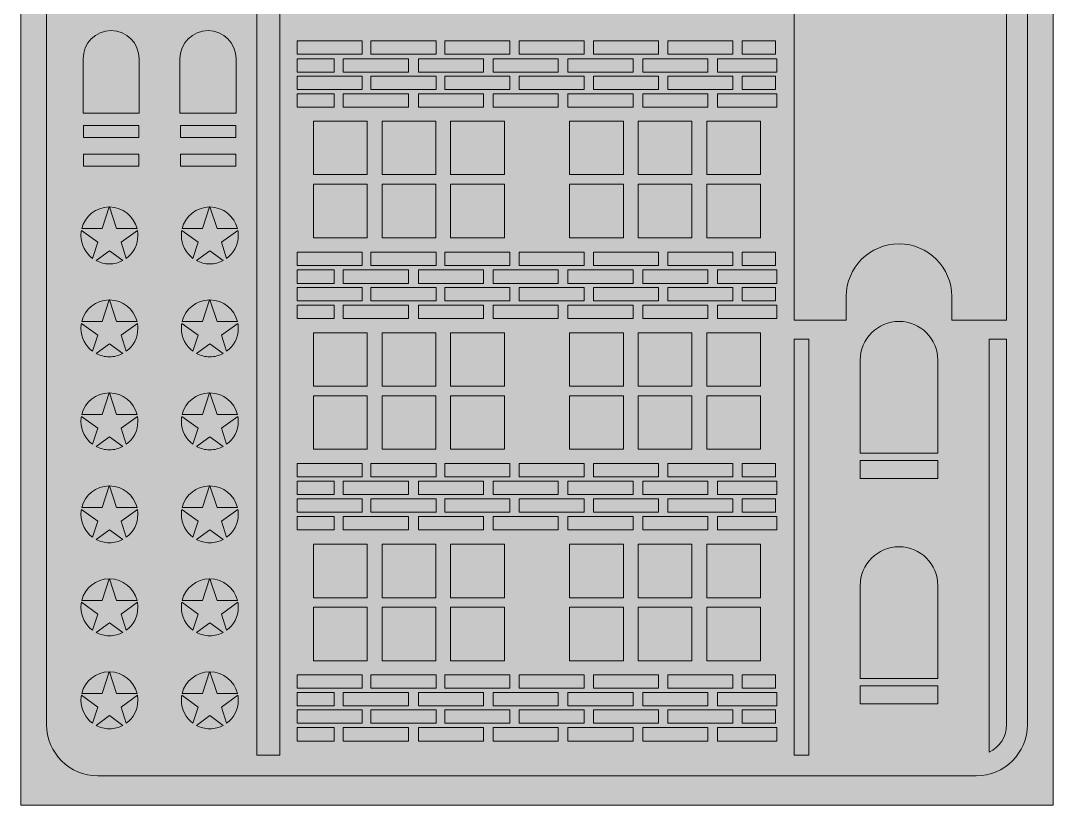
# Model space of a CAD drawing. Header units: centimetres. Extents: x 0.4 to 13.6, y -19.4 to -0.6.
# Drawn here: x 0.38 to 13.59, y -19.44 to -9.4 of the extents above; entities that cross this region are included whole.
import ezdxf

# ---------------------------------------------------------------- set-up
doc = ezdxf.new("R2010")
doc.units = ezdxf.units.CM
doc.header["$MEASUREMENT"] = 0
doc.layers.add('Layer 1', color=7, linetype='Continuous')

# ---------------------------------------------------------------- blocks, each defined once
blk = doc.blocks.new('block 3')
at = {"layer": 'Layer 1', "true_color": 0x2e3543}
h = blk.add_hatch(color=159, dxfattribs=at)
h.dxf.hatch_style = 2
h.paths.add_polyline_path([(13.585, -19.436), (0.385, -19.436), (0.385, -0.579), (13.585, -0.579)])
at = {"layer": 'Layer 1', "lineweight": 0}
blk.add_lwpolyline([(13.585, -19.436), (0.385, -19.436), (0.385, -0.579), (13.585, -0.579), (13.585, -19.436)], dxfattribs=at)
blk = doc.blocks.new('block 2')
at = {"layer": 'Layer 1'}
blk.add_blockref('block 3', (0, 0), dxfattribs=at)
blk = doc.blocks.new('block 4')
at = {"layer": 'Layer 1', "lineweight": 0}
for points in [[(4.75, -9.833), (3.918, -9.833), (3.918, -9.662), (4.75, -9.662), (4.75, -9.833)], [(5.695, -9.833), (4.863, -9.833), (4.863, -9.662), (5.695, -9.662), (5.695, -9.833)], [(6.639, -9.662), (6.639, -9.833), (5.808, -9.833), (5.808, -9.662), (6.639, -9.662)], [(7.59, -9.662), (7.59, -9.833), (6.758, -9.833), (6.758, -9.662), (7.59, -9.662)], [(8.54, -9.833), (7.708, -9.833), (7.708, -9.662), (8.54, -9.662), (8.54, -9.833)], [(9.49, -9.833), (8.659, -9.833), (8.659, -9.662), (9.49, -9.662), (9.49, -9.833)], [(9.609, -9.833), (9.609, -9.662), (10.035, -9.662), (10.035, -9.833), (9.609, -9.833)], [(4.394, -9.889), (4.394, -10.06), (3.918, -10.06), (3.918, -9.889), (4.394, -9.889)], [(5.341, -9.889), (5.341, -10.06), (4.509, -10.06), (4.509, -9.889), (5.341, -9.889)], [(6.301, -9.889), (6.301, -10.06), (5.47, -10.06), (5.47, -9.889), (6.301, -9.889)], [(7.257, -10.06), (6.426, -10.06), (6.426, -9.889), (7.257, -9.889), (7.257, -10.06)], [(8.213, -10.06), (7.381, -10.06), (7.381, -9.889), (8.213, -9.889), (8.213, -10.06)], [(9.168, -9.889), (9.168, -10.06), (8.337, -10.06), (8.337, -9.889), (9.168, -9.889)], [(10.052, -9.889), (10.052, -10.06), (9.292, -10.06), (9.292, -9.889), (10.052, -9.889)], [(4.75, -10.112), (4.75, -10.283), (3.918, -10.283), (3.918, -10.112), (4.75, -10.112)], [(5.695, -10.283), (4.863, -10.283), (4.863, -10.112), (5.695, -10.112), (5.695, -10.283)], [(6.639, -10.112), (6.639, -10.283), (5.808, -10.283), (5.808, -10.112), (6.639, -10.112)], [(7.59, -10.112), (7.59, -10.283), (6.758, -10.283), (6.758, -10.112), (7.59, -10.112)], [(8.54, -10.283), (7.708, -10.283), (7.708, -10.112), (8.54, -10.112), (8.54, -10.283)], [(8.659, -10.283), (8.659, -10.112), (9.49, -10.112), (9.49, -10.283), (8.659, -10.283)], [(9.609, -10.283), (9.609, -10.112), (10.035, -10.112), (10.035, -10.283), (9.609, -10.283)], [(4.394, -10.339), (4.394, -10.511), (3.918, -10.511), (3.918, -10.339), (4.394, -10.339)], [(5.341, -10.339), (5.341, -10.511), (4.509, -10.511), (4.509, -10.339), (5.341, -10.339)], [(6.301, -10.339), (6.301, -10.511), (5.47, -10.511), (5.47, -10.339), (6.301, -10.339)], [(7.257, -10.511), (6.426, -10.511), (6.426, -10.339), (7.257, -10.339), (7.257, -10.511)], [(8.213, -10.511), (7.381, -10.511), (7.381, -10.339), (8.213, -10.339), (8.213, -10.511)], [(9.168, -10.339), (9.168, -10.511), (8.337, -10.511), (8.337, -10.339), (9.168, -10.339)], [(9.292, -10.511), (9.292, -10.339), (10.052, -10.339), (10.052, -10.511), (9.292, -10.511)], [(4.815, -10.689), (4.815, -11.372), (4.126, -11.372), (4.126, -10.689), (4.815, -10.689)], [(5.004, -11.372), (5.004, -10.689), (5.692, -10.689), (5.692, -11.372), (5.004, -11.372)], [(6.57, -10.689), (6.57, -11.372), (5.881, -11.372), (5.881, -10.689), (6.57, -10.689)], [(7.4, -11.372), (7.4, -10.689), (8.089, -10.689), (8.089, -11.372), (7.4, -11.372)], [(8.278, -11.372), (8.278, -10.689), (8.966, -10.689), (8.966, -11.372), (8.278, -11.372)], [(9.844, -11.372), (9.155, -11.372), (9.155, -10.689), (9.844, -10.689), (9.844, -11.372)], [(1.188, -10.898), (1.188, -10.744), (1.895, -10.744), (1.895, -10.898), (1.188, -10.898)], [(2.426, -10.898), (2.426, -10.744), (3.134, -10.744), (3.134, -10.898), (2.426, -10.898)], [(1.188, -11.264), (1.188, -11.11), (1.895, -11.11), (1.895, -11.264), (1.188, -11.264)], [(3.134, -11.11), (3.134, -11.264), (2.426, -11.264), (2.426, -11.11), (3.134, -11.11)], [(4.815, -11.494), (4.815, -12.178), (4.126, -12.178), (4.126, -11.494), (4.815, -11.494)], [(5.692, -11.494), (5.692, -12.178), (5.004, -12.178), (5.004, -11.494), (5.692, -11.494)], [(6.57, -11.494), (6.57, -12.178), (5.881, -12.178), (5.881, -11.494), (6.57, -11.494)], [(8.089, -11.494), (8.089, -12.178), (7.4, -12.178), (7.4, -11.494), (8.089, -11.494)], [(8.966, -11.494), (8.966, -12.178), (8.278, -12.178), (8.278, -11.494), (8.966, -11.494)], [(9.155, -12.178), (9.155, -11.494), (9.844, -11.494), (9.844, -12.178), (9.155, -12.178)], [(4.75, -12.363), (4.75, -12.534), (3.918, -12.534), (3.918, -12.363), (4.75, -12.363)], [(5.695, -12.363), (5.695, -12.534), (4.863, -12.534), (4.863, -12.363), (5.695, -12.363)], [(6.639, -12.363), (6.639, -12.534), (5.808, -12.534), (5.808, -12.363), (6.639, -12.363)], [(7.59, -12.363), (7.59, -12.534), (6.758, -12.534), (6.758, -12.363), (7.59, -12.363)], [(8.54, -12.363), (8.54, -12.534), (7.708, -12.534), (7.708, -12.363), (8.54, -12.363)], [(8.659, -12.534), (8.659, -12.363), (9.49, -12.363), (9.49, -12.534), (8.659, -12.534)], [(9.609, -12.363), (10.035, -12.363), (10.035, -12.534), (9.609, -12.534), (9.609, -12.363)], [(4.394, -12.59), (4.394, -12.762), (3.918, -12.762), (3.918, -12.59), (4.394, -12.59)], [(5.341, -12.59), (5.341, -12.762), (4.509, -12.762), (4.509, -12.59), (5.341, -12.59)], [(5.47, -12.59), (6.301, -12.59), (6.301, -12.762), (5.47, -12.762), (5.47, -12.59)], [(6.426, -12.762), (6.426, -12.59), (7.257, -12.59), (7.257, -12.762), (6.426, -12.762)], [(8.213, -12.762), (7.381, -12.762), (7.381, -12.59), (8.213, -12.59), (8.213, -12.762)], [(9.168, -12.762), (8.337, -12.762), (8.337, -12.59), (9.168, -12.59), (9.168, -12.762)], [(9.292, -12.762), (9.292, -12.59), (10.052, -12.59), (10.052, -12.762), (9.292, -12.762)], [(4.75, -12.813), (4.75, -12.984), (3.918, -12.984), (3.918, -12.813), (4.75, -12.813)], [(4.863, -12.813), (5.695, -12.813), (5.695, -12.984), (4.863, -12.984), (4.863, -12.813)], [(5.808, -12.813), (6.639, -12.813), (6.639, -12.984), (5.808, -12.984), (5.808, -12.813)], [(6.758, -12.813), (7.59, -12.813), (7.59, -12.984), (6.758, -12.984), (6.758, -12.813)], [(7.708, -12.984), (7.708, -12.813), (8.54, -12.813), (8.54, -12.984), (7.708, -12.984)], [(8.659, -12.984), (8.659, -12.813), (9.49, -12.813), (9.49, -12.984), (8.659, -12.984)], [(9.609, -12.984), (9.609, -12.813), (10.035, -12.813), (10.035, -12.984), (9.609, -12.984)], [(4.394, -13.041), (4.394, -13.212), (3.918, -13.212), (3.918, -13.041), (4.394, -13.041)], [(5.341, -13.041), (5.341, -13.212), (4.509, -13.212), (4.509, -13.041), (5.341, -13.041)], [(6.301, -13.041), (6.301, -13.212), (5.47, -13.212), (5.47, -13.041), (6.301, -13.041)], [(7.257, -13.041), (7.257, -13.212), (6.426, -13.212), (6.426, -13.041), (7.257, -13.041)], [(7.381, -13.212), (7.381, -13.041), (8.213, -13.041), (8.213, -13.212), (7.381, -13.212)], [(9.168, -13.212), (8.337, -13.212), (8.337, -13.041), (9.168, -13.041), (9.168, -13.212)], [(9.292, -13.212), (9.292, -13.041), (10.052, -13.041), (10.052, -13.212), (9.292, -13.212)], [(4.815, -13.393), (4.815, -14.077), (4.126, -14.077), (4.126, -13.393), (4.815, -13.393)], [(5.692, -13.393), (5.692, -14.077), (5.004, -14.077), (5.004, -13.393), (5.692, -13.393)], [(6.57, -13.393), (6.57, -14.077), (5.881, -14.077), (5.881, -13.393), (6.57, -13.393)], [(7.4, -14.077), (7.4, -13.393), (8.089, -13.393), (8.089, -14.077), (7.4, -14.077)], [(8.278, -14.077), (8.278, -13.393), (8.966, -13.393), (8.966, -14.077), (8.278, -14.077)], [(9.844, -14.077), (9.155, -14.077), (9.155, -13.393), (9.844, -13.393), (9.844, -14.077)], [(10.271, -13.475), (10.46, -13.475), (10.46, -18.794), (10.271, -18.794), (10.271, -13.475)], [(4.815, -14.199), (4.815, -14.882), (4.126, -14.882), (4.126, -14.199), (4.815, -14.199)], [(5.692, -14.199), (5.692, -14.882), (5.004, -14.882), (5.004, -14.199), (5.692, -14.199)], [(6.57, -14.199), (6.57, -14.882), (5.881, -14.882), (5.881, -14.199), (6.57, -14.199)], [(7.4, -14.882), (7.4, -14.199), (8.089, -14.199), (8.089, -14.882), (7.4, -14.882)], [(8.278, -14.882), (8.278, -14.199), (8.966, -14.199), (8.966, -14.882), (8.278, -14.882)], [(9.155, -14.882), (9.155, -14.199), (9.844, -14.199), (9.844, -14.882), (9.155, -14.882)], [(12.109, -15.027), (12.109, -15.258), (11.116, -15.258), (11.116, -15.027), (12.109, -15.027)], [(4.75, -15.064), (4.75, -15.236), (3.918, -15.236), (3.918, -15.064), (4.75, -15.064)], [(5.695, -15.064), (5.695, -15.236), (4.863, -15.236), (4.863, -15.064), (5.695, -15.064)], [(6.639, -15.064), (6.639, -15.236), (5.808, -15.236), (5.808, -15.064), (6.639, -15.064)], [(7.59, -15.064), (7.59, -15.236), (6.758, -15.236), (6.758, -15.064), (7.59, -15.064)], [(7.708, -15.236), (7.708, -15.064), (8.54, -15.064), (8.54, -15.236), (7.708, -15.236)], [(8.659, -15.236), (8.659, -15.064), (9.49, -15.064), (9.49, -15.236), (8.659, -15.236)], [(9.609, -15.064), (10.035, -15.064), (10.035, -15.236), (9.609, -15.236), (9.609, -15.064)], [(4.394, -15.292), (4.394, -15.463), (3.918, -15.463), (3.918, -15.292), (4.394, -15.292)], [(5.341, -15.292), (5.341, -15.463), (4.509, -15.463), (4.509, -15.292), (5.341, -15.292)], [(5.47, -15.292), (6.301, -15.292), (6.301, -15.463), (5.47, -15.463), (5.47, -15.292)], [(6.426, -15.292), (7.257, -15.292), (7.257, -15.463), (6.426, -15.463), (6.426, -15.292)], [(8.213, -15.463), (7.381, -15.463), (7.381, -15.292), (8.213, -15.292), (8.213, -15.463)], [(9.168, -15.463), (8.337, -15.463), (8.337, -15.292), (9.168, -15.292), (9.168, -15.463)], [(9.292, -15.463), (9.292, -15.292), (10.052, -15.292), (10.052, -15.463), (9.292, -15.463)], [(4.75, -15.515), (4.75, -15.686), (3.918, -15.686), (3.918, -15.515), (4.75, -15.515)], [(4.863, -15.515), (5.695, -15.515), (5.695, -15.686), (4.863, -15.686), (4.863, -15.515)], [(5.808, -15.515), (6.639, -15.515), (6.639, -15.686), (5.808, -15.686), (5.808, -15.515)], [(6.758, -15.686), (6.758, -15.515), (7.59, -15.515), (7.59, -15.686), (6.758, -15.686)], [(7.708, -15.686), (7.708, -15.515), (8.54, -15.515), (8.54, -15.686), (7.708, -15.686)], [(8.659, -15.686), (8.659, -15.515), (9.49, -15.515), (9.49, -15.686), (8.659, -15.686)], [(9.609, -15.686), (9.609, -15.515), (10.035, -15.515), (10.035, -15.686), (9.609, -15.686)], [(4.394, -15.742), (4.394, -15.913), (3.918, -15.913), (3.918, -15.742), (4.394, -15.742)], [(5.341, -15.742), (5.341, -15.913), (4.509, -15.913), (4.509, -15.742), (5.341, -15.742)], [(6.301, -15.742), (6.301, -15.913), (5.47, -15.913), (5.47, -15.742), (6.301, -15.742)], [(6.426, -15.913), (6.426, -15.742), (7.257, -15.742), (7.257, -15.913), (6.426, -15.913)], [(7.381, -15.913), (7.381, -15.742), (8.213, -15.742), (8.213, -15.913), (7.381, -15.913)], [(9.168, -15.913), (8.337, -15.913), (8.337, -15.742), (9.168, -15.742), (9.168, -15.913)], [(9.292, -15.913), (9.292, -15.742), (10.052, -15.742), (10.052, -15.913), (9.292, -15.913)], [(4.815, -16.098), (4.815, -16.782), (4.126, -16.782), (4.126, -16.098), (4.815, -16.098)], [(5.692, -16.098), (5.692, -16.782), (5.004, -16.782), (5.004, -16.098), (5.692, -16.098)], [(5.881, -16.782), (5.881, -16.098), (6.57, -16.098), (6.57, -16.782), (5.881, -16.782)], [(7.4, -16.782), (7.4, -16.098), (8.089, -16.098), (8.089, -16.782), (7.4, -16.782)], [(8.278, -16.782), (8.278, -16.098), (8.966, -16.098), (8.966, -16.782), (8.278, -16.782)], [(9.844, -16.782), (9.155, -16.782), (9.155, -16.098), (9.844, -16.098), (9.844, -16.782)], [(4.815, -16.903), (4.815, -17.587), (4.126, -17.587), (4.126, -16.903), (4.815, -16.903)], [(5.692, -16.903), (5.692, -17.587), (5.004, -17.587), (5.004, -16.903), (5.692, -16.903)], [(6.57, -16.903), (6.57, -17.587), (5.881, -17.587), (5.881, -16.903), (6.57, -16.903)], [(8.089, -16.903), (8.089, -17.587), (7.4, -17.587), (7.4, -16.903), (8.089, -16.903)], [(8.966, -16.903), (8.966, -17.587), (8.278, -17.587), (8.278, -16.903), (8.966, -16.903)], [(9.155, -17.587), (9.155, -16.903), (9.844, -16.903), (9.844, -17.587), (9.155, -17.587)], [(4.75, -17.766), (4.75, -17.937), (3.918, -17.937), (3.918, -17.766), (4.75, -17.766)], [(5.695, -17.766), (5.695, -17.937), (4.863, -17.937), (4.863, -17.766), (5.695, -17.766)], [(5.808, -17.937), (5.808, -17.766), (6.639, -17.766), (6.639, -17.937), (5.808, -17.937)], [(6.758, -17.937), (6.758, -17.766), (7.59, -17.766), (7.59, -17.937), (6.758, -17.937)], [(7.708, -17.937), (7.708, -17.766), (8.54, -17.766), (8.54, -17.937), (7.708, -17.937)], [(8.659, -17.937), (8.659, -17.766), (9.49, -17.766), (9.49, -17.937), (8.659, -17.937)], [(9.609, -17.766), (10.035, -17.766), (10.035, -17.937), (9.609, -17.937), (9.609, -17.766)], [(12.109, -17.909), (12.109, -18.14), (11.116, -18.14), (11.116, -17.909), (12.109, -17.909)], [(4.394, -17.993), (4.394, -18.164), (3.918, -18.164), (3.918, -17.993), (4.394, -17.993)], [(5.341, -17.993), (5.341, -18.164), (4.509, -18.164), (4.509, -17.993), (5.341, -17.993)], [(5.47, -17.993), (6.301, -17.993), (6.301, -18.164), (5.47, -18.164), (5.47, -17.993)], [(6.426, -17.993), (7.257, -17.993), (7.257, -18.164), (6.426, -18.164), (6.426, -17.993)], [(7.381, -17.993), (8.213, -17.993), (8.213, -18.164), (7.381, -18.164), (7.381, -17.993)], [(8.337, -17.993), (9.168, -17.993), (9.168, -18.164), (8.337, -18.164), (8.337, -17.993)], [(9.292, -18.164), (9.292, -17.993), (10.052, -17.993), (10.052, -18.164), (9.292, -18.164)], [(4.75, -18.216), (4.75, -18.387), (3.918, -18.387), (3.918, -18.216), (4.75, -18.216)], [(4.863, -18.387), (4.863, -18.216), (5.695, -18.216), (5.695, -18.387), (4.863, -18.387)], [(5.808, -18.387), (5.808, -18.216), (6.639, -18.216), (6.639, -18.387), (5.808, -18.387)], [(6.758, -18.387), (6.758, -18.216), (7.59, -18.216), (7.59, -18.387), (6.758, -18.387)], [(7.708, -18.387), (7.708, -18.216), (8.54, -18.216), (8.54, -18.387), (7.708, -18.387)], [(8.659, -18.387), (8.659, -18.216), (9.49, -18.216), (9.49, -18.387), (8.659, -18.387)], [(9.609, -18.387), (9.609, -18.216), (10.035, -18.216), (10.035, -18.387), (9.609, -18.387)], [(4.394, -18.443), (4.394, -18.615), (3.918, -18.615), (3.918, -18.443), (4.394, -18.443)], [(5.341, -18.443), (5.341, -18.615), (4.509, -18.615), (4.509, -18.443), (5.341, -18.443)], [(5.47, -18.443), (6.301, -18.443), (6.301, -18.615), (5.47, -18.615), (5.47, -18.443)], [(6.426, -18.443), (7.257, -18.443), (7.257, -18.615), (6.426, -18.615), (6.426, -18.443)], [(7.381, -18.443), (8.213, -18.443), (8.213, -18.615), (7.381, -18.615), (7.381, -18.443)], [(8.337, -18.443), (9.168, -18.443), (9.168, -18.615), (8.337, -18.615), (8.337, -18.443)], [(9.292, -18.443), (10.052, -18.443), (10.052, -18.615), (9.292, -18.615), (9.292, -18.443)]]:
    blk.add_lwpolyline(points, dxfattribs=at)
for points, knots in [([(12.598, -0.955), (12.598, -0.955), (1.372, -0.955), (1.372, -0.955), (1.011, -0.955), (0.716, -1.249), (0.716, -1.611), (0.716, -1.611), (0.716, -18.404), (0.716, -18.404), (0.716, -18.766), (1.011, -19.06), (1.372, -19.06), (1.372, -19.06), (12.598, -19.06), (12.598, -19.06), (12.959, -19.06), (13.254, -18.766), (13.254, -18.404), (13.254, -18.404), (13.254, -1.611), (13.254, -1.611), (13.254, -1.249), (12.959, -0.955), (12.598, -0.955)], [0, 0, 0, 0, 1, 1, 1, 2, 2, 2, 3, 3, 3, 4, 4, 4, 5, 5, 5, 6, 6, 6, 7, 7, 7, 8, 8, 8, 8]), ([(12.988, -1.611), (12.988, -1.611), (12.988, -4.321), (12.988, -4.321), (12.928, -4.249), (12.801, -4.193), (12.582, -4.193), (12.388, -4.193), (12.019, -4.256), (11.951, -4.508), (11.857, -4.857), (12.547, -4.875), (12.493, -5.078), (12.475, -5.146), (12.375, -5.216), (12.276, -5.216), (12.032, -5.216), (12.211, -4.892), (11.977, -4.892), (11.888, -4.892), (11.767, -4.945), (11.741, -5.047), (11.678, -5.281), (12.058, -5.332), (12.233, -5.332), (12.423, -5.332), (12.847, -5.275), (12.915, -5.021), (13.009, -4.672), (12.292, -4.554), (12.329, -4.418), (12.346, -4.355), (12.458, -4.307), (12.541, -4.307), (12.777, -4.307), (12.558, -4.613), (12.79, -4.613), (12.878, -4.613), (12.947, -4.579), (12.988, -4.531), (12.988, -4.531), (12.988, -13.232), (12.988, -13.232), (12.988, -13.232), (12.287, -13.232), (12.287, -13.232), (12.287, -13.232), (12.287, -12.931), (12.287, -12.931), (12.287, -12.559), (11.985, -12.257), (11.613, -12.257), (11.426, -12.257), (11.258, -12.332), (11.135, -12.454), (11.013, -12.576), (10.938, -12.745), (10.938, -12.931), (10.938, -12.931), (10.938, -13.232), (10.938, -13.232), (10.938, -13.232), (10.271, -13.232), (10.271, -13.232), (10.271, -13.232), (10.271, -9.054), (10.271, -9.054), (10.271, -9.054), (9.375, -9.054), (9.375, -9.054), (9.375, -9.054), (8.27, -7.14), (8.27, -7.14), (8.27, -7.14), (8.674, -7.14), (8.674, -7.14), (8.674, -7.14), (8.674, -6.77), (8.674, -6.77), (8.674, -6.77), (5.296, -6.77), (5.296, -6.77), (5.296, -6.77), (5.296, -7.14), (5.296, -7.14), (5.296, -7.14), (5.7, -7.14), (5.7, -7.14), (5.7, -7.14), (4.595, -9.054), (4.595, -9.054), (4.595, -9.054), (4.413, -9.054), (4.413, -9.054), (4.413, -9.054), (4.413, -8.258), (4.413, -8.258), (4.413, -8.258), (4.295, -8.258), (4.295, -8.258), (4.295, -8.258), (4.295, -7.754), (4.295, -7.754), (4.295, -7.754), (4.22, -7.754), (4.22, -7.754), (4.22, -7.754), (4.22, -7.437), (4.22, -7.437), (4.22, -7.437), (4.18, -7.437), (4.18, -7.437), (4.179, -7.431), (4.179, -7.424), (4.178, -7.418), (4.174, -7.366), (4.163, -7.314), (4.15, -7.264), (4.146, -7.252), (4.142, -7.24), (4.139, -7.227), (4.134, -7.215), (4.13, -7.203), (4.125, -7.191), (4.117, -7.166), (4.106, -7.143), (4.095, -7.12), (4.084, -7.096), (4.072, -7.074), (4.06, -7.051), (4.06, -7.051), (4.051, -7.034), (4.051, -7.034), (4.051, -7.034), (4.043, -7.018), (4.043, -7.018), (4.043, -7.018), (4.036, -7.002), (4.036, -7.002), (4.036, -7.002), (4.029, -6.986), (4.029, -6.986), (4.012, -6.942), (4, -6.896), (3.998, -6.849), (3.996, -6.826), (3.997, -6.802), (4, -6.779), (4.003, -6.755), (4.008, -6.732), (4.015, -6.709), (4.044, -6.618), (4.106, -6.536), (4.185, -6.475), (4.185, -6.475), (4.18, -6.467), (4.18, -6.467), (4.135, -6.492), (4.095, -6.524), (4.059, -6.562), (4.023, -6.6), (3.993, -6.644), (3.971, -6.693), (3.961, -6.718), (3.953, -6.743), (3.946, -6.769), (3.941, -6.796), (3.937, -6.823), (3.936, -6.85), (3.934, -6.904), (3.944, -6.958), (3.959, -7.01), (3.959, -7.01), (3.965, -7.029), (3.965, -7.029), (3.965, -7.029), (3.972, -7.048), (3.972, -7.048), (3.972, -7.048), (3.985, -7.085), (3.985, -7.085), (3.993, -7.108), (4.003, -7.131), (4.01, -7.155), (4.018, -7.178), (4.027, -7.202), (4.035, -7.225), (4.039, -7.236), (4.044, -7.248), (4.048, -7.259), (4.053, -7.271), (4.057, -7.282), (4.062, -7.294), (4.08, -7.339), (4.098, -7.385), (4.114, -7.432), (4.115, -7.433), (4.116, -7.435), (4.116, -7.437), (4.116, -7.437), (4.09, -7.437), (4.09, -7.437), (4.09, -7.437), (4.09, -7.754), (4.09, -7.754), (4.09, -7.754), (4.015, -7.754), (4.015, -7.754), (4.015, -7.754), (4.015, -8.258), (4.015, -8.258), (4.015, -8.258), (3.898, -8.258), (3.898, -8.258), (3.898, -8.258), (3.898, -9.054), (3.898, -9.054), (3.898, -9.054), (3.699, -9.054), (3.699, -9.054), (3.699, -9.054), (3.699, -18.794), (3.699, -18.794), (3.699, -18.794), (3.403, -18.794), (3.403, -18.794), (3.403, -18.794), (3.403, -9.228), (3.403, -9.228), (3.254, -9.228), (3.105, -9.228), (2.956, -9.228), (2.956, -9.228), (2.956, -7.053), (2.956, -7.053), (2.956, -7.053), (2.446, -7.053), (2.446, -7.053), (2.446, -7.053), (2.446, -5.214), (2.446, -5.214), (2.446, -5.214), (2.126, -5.214), (2.126, -5.214), (2.292, -5.084), (2.304, -4.912), (2.134, -4.912), (1.843, -4.912), (1.819, -5.244), (1.666, -5.244), (1.436, -5.244), (1.41, -4.881), (1.5, -4.543), (1.62, -4.099), (1.854, -3.896), (2.024, -3.896), (2.387, -3.896), (2.151, -4.589), (2.024, -4.589), (1.939, -4.589), (1.987, -4.471), (2, -4.414), (2.033, -4.294), (1.974, -4.241), (1.904, -4.241), (1.834, -4.241), (1.753, -4.291), (1.729, -4.383), (1.677, -4.582), (1.852, -4.68), (2.044, -4.68), (2.601, -4.68), (2.844, -3.78), (2.046, -3.78), (1.648, -3.78), (1.144, -4.033), (1.006, -4.549), (0.995, -4.592), (0.987, -4.634), (0.982, -4.676), (0.982, -4.676), (0.982, -2.698), (0.982, -2.698), (1.008, -2.854), (1.155, -3.013), (1.478, -3.013), (2.241, -3.013), (2.444, -2.305), (2.612, -1.682), (2.763, -1.935), (2.94, -2.237), (2.94, -2.464), (2.951, -2.497), (2.96, -2.514), (2.999, -2.517), (3.2, -2.53), (3.733, -1.671), (3.812, -1.522), (3.814, -1.621), (3.805, -1.754), (3.762, -1.918), (3.69, -2.187), (3.574, -2.462), (3.484, -2.519), (3.484, -2.519), (3.432, -2.552), (3.432, -2.552), (3.357, -2.598), (3.331, -2.689), (3.395, -2.694), (3.395, -2.694), (4.074, -2.694), (4.074, -2.694), (4.14, -2.689), (4.164, -2.598), (4.114, -2.552), (4.114, -2.552), (4.079, -2.519), (4.079, -2.519), (3.945, -2.39), (4.21, -1.468), (4.391, -1.352), (4.391, -1.352), (4.444, -1.319), (4.444, -1.319), (4.487, -1.292), (4.513, -1.252), (4.517, -1.221), (4.517, -1.221), (12.598, -1.221), (12.598, -1.221), (12.813, -1.221), (12.988, -1.396), (12.988, -1.611)], [0, 0, 0, 0, 1, 1, 1, 2, 2, 2, 3, 3, 3, 4, 4, 4, 5, 5, 5, 6, 6, 6, 7, 7, 7, 8, 8, 8, 9, 9, 9, 10, 10, 10, 11, 11, 11, 12, 12, 12, 13, 13, 13, 14, 14, 14, 15, 15, 15, 16, 16, 16, 17, 17, 17, 18, 18, 18, 19, 19, 19, 20, 20, 20, 21, 21, 21, 22, 22, 22, 23, 23, 23, 24, 24, 24, 25, 25, 25, 26, 26, 26, 27, 27, 27, 28, 28, 28, 29, 29, 29, 30, 30, 30, 31, 31, 31, 32, 32, 32, 33, 33, 33, 34, 34, 34, 35, 35, 35, 36, 36, 36, 37, 37, 37, 38, 38, 38, 39, 39, 39, 40, 40, 40, 41, 41, 41, 42, 42, 42, 43, 43, 43, 44, 44, 44, 45, 45, 45, 46, 46, 46, 47, 47, 47, 48, 48, 48, 49, 49, 49, 50, 50, 50, 51, 51, 51, 52, 52, 52, 53, 53, 53, 54, 54, 54, 55, 55, 55, 56, 56, 56, 57, 57, 57, 58, 58, 58, 59, 59, 59, 60, 60, 60, 61, 61, 61, 62, 62, 62, 63, 63, 63, 64, 64, 64, 65, 65, 65, 66, 66, 66, 67, 67, 67, 68, 68, 68, 69, 69, 69, 70, 70, 70, 71, 71, 71, 72, 72, 72, 73, 73, 73, 74, 74, 74, 75, 75, 75, 76, 76, 76, 77, 77, 77, 78, 78, 78, 79, 79, 79, 80, 80, 80, 81, 81, 81, 82, 82, 82, 83, 83, 83, 84, 84, 84, 85, 85, 85, 86, 86, 86, 87, 87, 87, 88, 88, 88, 89, 89, 89, 90, 90, 90, 91, 91, 91, 92, 92, 92, 93, 93, 93, 94, 94, 94, 95, 95, 95, 96, 96, 96, 97, 97, 97, 98, 98, 98, 99, 99, 99, 100, 100, 100, 101, 101, 101, 102, 102, 102, 103, 103, 103, 104, 104, 104, 105, 105, 105, 106, 106, 106, 107, 107, 107, 108, 108, 108, 109, 109, 109, 110, 110, 110, 111, 111, 111, 111]), ([(1.183, -10.587), (1.183, -10.587), (1.183, -9.889), (1.183, -9.889), (1.183, -9.691), (1.343, -9.53), (1.542, -9.53), (1.74, -9.53), (1.9, -9.691), (1.9, -9.889), (1.9, -9.889), (1.9, -10.587), (1.9, -10.587), (1.9, -10.587), (1.183, -10.587), (1.183, -10.587)], [0, 0, 0, 0, 1, 1, 1, 2, 2, 2, 3, 3, 3, 4, 4, 4, 5, 5, 5, 5]), ([(3.139, -10.587), (3.139, -10.587), (2.421, -10.587), (2.421, -10.587), (2.421, -10.587), (2.421, -9.889), (2.421, -9.889), (2.421, -9.691), (2.582, -9.53), (2.78, -9.53), (2.978, -9.53), (3.139, -9.691), (3.139, -9.889), (3.139, -9.889), (3.139, -10.587), (3.139, -10.587)], [0, 0, 0, 0, 1, 1, 1, 2, 2, 2, 3, 3, 3, 4, 4, 4, 5, 5, 5, 5]), ([(1.427, -12.061), (1.427, -12.061), (1.166, -12.061), (1.166, -12.061), (1.205, -11.904), (1.347, -11.787), (1.516, -11.785), (1.516, -11.785), (1.427, -12.061), (1.427, -12.061)], [0, 0, 0, 0, 1, 1, 1, 2, 2, 2, 3, 3, 3, 3]), ([(1.522, -11.785), (1.691, -11.787), (1.833, -11.904), (1.872, -12.061), (1.872, -12.061), (1.612, -12.061), (1.612, -12.061), (1.612, -12.061), (1.522, -11.785), (1.522, -11.785)], [0, 0, 0, 0, 1, 1, 1, 2, 2, 2, 3, 3, 3, 3]), ([(2.449, -12.061), (2.488, -11.904), (2.63, -11.787), (2.8, -11.785), (2.8, -11.785), (2.71, -12.061), (2.71, -12.061), (2.71, -12.061), (2.449, -12.061), (2.449, -12.061)], [0, 0, 0, 0, 1, 1, 1, 2, 2, 2, 3, 3, 3, 3]), ([(2.895, -12.061), (2.895, -12.061), (2.805, -11.785), (2.805, -11.785), (2.975, -11.787), (3.116, -11.904), (3.155, -12.061), (3.155, -12.061), (2.895, -12.061), (2.895, -12.061)], [0, 0, 0, 0, 1, 1, 1, 2, 2, 2, 3, 3, 3, 3]), ([(1.37, -12.237), (1.37, -12.237), (1.303, -12.442), (1.303, -12.442), (1.213, -12.376), (1.155, -12.269), (1.155, -12.149), (1.155, -12.127), (1.157, -12.106), (1.161, -12.085), (1.161, -12.085), (1.37, -12.237), (1.37, -12.237)], [0, 0, 0, 0, 1, 1, 1, 2, 2, 2, 3, 3, 3, 4, 4, 4, 4]), ([(1.735, -12.442), (1.735, -12.442), (1.669, -12.237), (1.669, -12.237), (1.669, -12.237), (1.877, -12.085), (1.877, -12.085), (1.881, -12.106), (1.883, -12.127), (1.883, -12.149), (1.883, -12.269), (1.825, -12.376), (1.735, -12.442)], [0, 0, 0, 0, 1, 1, 1, 2, 2, 2, 3, 3, 3, 4, 4, 4, 4]), ([(2.653, -12.237), (2.653, -12.237), (2.586, -12.442), (2.586, -12.442), (2.497, -12.376), (2.439, -12.269), (2.439, -12.149), (2.439, -12.127), (2.441, -12.106), (2.444, -12.085), (2.444, -12.085), (2.653, -12.237), (2.653, -12.237)], [0, 0, 0, 0, 1, 1, 1, 2, 2, 2, 3, 3, 3, 4, 4, 4, 4]), ([(3.018, -12.442), (3.018, -12.442), (2.952, -12.237), (2.952, -12.237), (2.952, -12.237), (3.161, -12.085), (3.161, -12.085), (3.164, -12.106), (3.166, -12.127), (3.166, -12.149), (3.166, -12.269), (3.108, -12.376), (3.018, -12.442)], [0, 0, 0, 0, 1, 1, 1, 2, 2, 2, 3, 3, 3, 4, 4, 4, 4]), ([(1.691, -12.47), (1.639, -12.497), (1.581, -12.513), (1.519, -12.513), (1.457, -12.513), (1.399, -12.497), (1.348, -12.47), (1.348, -12.47), (1.519, -12.346), (1.519, -12.346), (1.519, -12.346), (1.691, -12.47), (1.691, -12.47)], [0, 0, 0, 0, 1, 1, 1, 2, 2, 2, 3, 3, 3, 4, 4, 4, 4]), ([(2.802, -12.513), (2.74, -12.513), (2.682, -12.497), (2.631, -12.47), (2.631, -12.47), (2.802, -12.346), (2.802, -12.346), (2.802, -12.346), (2.974, -12.47), (2.974, -12.47), (2.923, -12.497), (2.864, -12.513), (2.802, -12.513)], [0, 0, 0, 0, 1, 1, 1, 2, 2, 2, 3, 3, 3, 4, 4, 4, 4]), ([(1.427, -13.25), (1.427, -13.25), (1.166, -13.25), (1.166, -13.25), (1.205, -13.092), (1.347, -12.975), (1.516, -12.974), (1.516, -12.974), (1.427, -13.25), (1.427, -13.25)], [0, 0, 0, 0, 1, 1, 1, 2, 2, 2, 3, 3, 3, 3]), ([(1.522, -12.974), (1.691, -12.975), (1.833, -13.092), (1.872, -13.25), (1.872, -13.25), (1.612, -13.25), (1.612, -13.25), (1.612, -13.25), (1.522, -12.974), (1.522, -12.974)], [0, 0, 0, 0, 1, 1, 1, 2, 2, 2, 3, 3, 3, 3]), ([(2.8, -12.974), (2.8, -12.974), (2.71, -13.25), (2.71, -13.25), (2.71, -13.25), (2.449, -13.25), (2.449, -13.25), (2.488, -13.092), (2.63, -12.975), (2.8, -12.974)], [0, 0, 0, 0, 1, 1, 1, 2, 2, 2, 3, 3, 3, 3]), ([(2.805, -12.974), (2.975, -12.975), (3.116, -13.092), (3.155, -13.25), (3.155, -13.25), (2.895, -13.25), (2.895, -13.25), (2.895, -13.25), (2.805, -12.974), (2.805, -12.974)], [0, 0, 0, 0, 1, 1, 1, 2, 2, 2, 3, 3, 3, 3]), ([(1.161, -13.274), (1.161, -13.274), (1.37, -13.426), (1.37, -13.426), (1.37, -13.426), (1.303, -13.631), (1.303, -13.631), (1.213, -13.564), (1.155, -13.458), (1.155, -13.338), (1.155, -13.316), (1.157, -13.295), (1.161, -13.274)], [0, 0, 0, 0, 1, 1, 1, 2, 2, 2, 3, 3, 3, 4, 4, 4, 4]), ([(1.735, -13.631), (1.735, -13.631), (1.669, -13.426), (1.669, -13.426), (1.669, -13.426), (1.877, -13.274), (1.877, -13.274), (1.881, -13.295), (1.883, -13.316), (1.883, -13.338), (1.883, -13.458), (1.825, -13.564), (1.735, -13.631)], [0, 0, 0, 0, 1, 1, 1, 2, 2, 2, 3, 3, 3, 4, 4, 4, 4]), ([(2.444, -13.274), (2.444, -13.274), (2.653, -13.426), (2.653, -13.426), (2.653, -13.426), (2.586, -13.631), (2.586, -13.631), (2.497, -13.564), (2.439, -13.458), (2.439, -13.338), (2.439, -13.316), (2.441, -13.295), (2.444, -13.274)], [0, 0, 0, 0, 1, 1, 1, 2, 2, 2, 3, 3, 3, 4, 4, 4, 4]), ([(3.018, -13.631), (3.018, -13.631), (2.952, -13.426), (2.952, -13.426), (2.952, -13.426), (3.161, -13.274), (3.161, -13.274), (3.164, -13.295), (3.166, -13.316), (3.166, -13.338), (3.166, -13.458), (3.108, -13.564), (3.018, -13.631)], [0, 0, 0, 0, 1, 1, 1, 2, 2, 2, 3, 3, 3, 4, 4, 4, 4]), ([(11.116, -14.934), (11.116, -14.934), (11.116, -13.745), (11.116, -13.745), (11.116, -13.608), (11.172, -13.484), (11.262, -13.394), (11.352, -13.304), (11.476, -13.249), (11.613, -13.249), (11.887, -13.249), (12.109, -13.471), (12.109, -13.745), (12.109, -13.745), (12.109, -14.934), (12.109, -14.934), (12.109, -14.934), (11.116, -14.934), (11.116, -14.934)], [0, 0, 0, 0, 1, 1, 1, 2, 2, 2, 3, 3, 3, 4, 4, 4, 5, 5, 5, 6, 6, 6, 6]), ([(1.519, -13.702), (1.457, -13.702), (1.399, -13.686), (1.348, -13.659), (1.348, -13.659), (1.519, -13.534), (1.519, -13.534), (1.519, -13.534), (1.691, -13.659), (1.691, -13.659), (1.639, -13.686), (1.581, -13.702), (1.519, -13.702)], [0, 0, 0, 0, 1, 1, 1, 2, 2, 2, 3, 3, 3, 4, 4, 4, 4]), ([(2.802, -13.702), (2.74, -13.702), (2.682, -13.686), (2.631, -13.659), (2.631, -13.659), (2.802, -13.534), (2.802, -13.534), (2.802, -13.534), (2.974, -13.659), (2.974, -13.659), (2.923, -13.686), (2.864, -13.702), (2.802, -13.702)], [0, 0, 0, 0, 1, 1, 1, 2, 2, 2, 3, 3, 3, 4, 4, 4, 4]), ([(12.765, -18.756), (12.765, -18.756), (12.765, -13.475), (12.765, -13.475), (12.765, -13.475), (12.988, -13.475), (12.988, -13.475), (12.988, -13.475), (12.988, -18.404), (12.988, -18.404), (12.988, -18.559), (12.896, -18.693), (12.765, -18.756)], [0, 0, 0, 0, 1, 1, 1, 2, 2, 2, 3, 3, 3, 4, 4, 4, 4]), ([(1.427, -14.439), (1.427, -14.439), (1.166, -14.439), (1.166, -14.439), (1.205, -14.281), (1.347, -14.164), (1.516, -14.163), (1.516, -14.163), (1.427, -14.439), (1.427, -14.439)], [0, 0, 0, 0, 1, 1, 1, 2, 2, 2, 3, 3, 3, 3]), ([(1.522, -14.163), (1.691, -14.164), (1.833, -14.281), (1.872, -14.439), (1.872, -14.439), (1.612, -14.439), (1.612, -14.439), (1.612, -14.439), (1.522, -14.163), (1.522, -14.163)], [0, 0, 0, 0, 1, 1, 1, 2, 2, 2, 3, 3, 3, 3]), ([(2.8, -14.163), (2.8, -14.163), (2.71, -14.439), (2.71, -14.439), (2.71, -14.439), (2.449, -14.439), (2.449, -14.439), (2.488, -14.281), (2.63, -14.164), (2.8, -14.163)], [0, 0, 0, 0, 1, 1, 1, 2, 2, 2, 3, 3, 3, 3]), ([(2.805, -14.163), (2.975, -14.164), (3.116, -14.281), (3.155, -14.439), (3.155, -14.439), (2.895, -14.439), (2.895, -14.439), (2.895, -14.439), (2.805, -14.163), (2.805, -14.163)], [0, 0, 0, 0, 1, 1, 1, 2, 2, 2, 3, 3, 3, 3]), ([(1.161, -14.463), (1.161, -14.463), (1.37, -14.615), (1.37, -14.615), (1.37, -14.615), (1.303, -14.819), (1.303, -14.819), (1.213, -14.753), (1.155, -14.647), (1.155, -14.527), (1.155, -14.505), (1.157, -14.484), (1.161, -14.463)], [0, 0, 0, 0, 1, 1, 1, 2, 2, 2, 3, 3, 3, 4, 4, 4, 4]), ([(1.735, -14.819), (1.735, -14.819), (1.669, -14.615), (1.669, -14.615), (1.669, -14.615), (1.877, -14.463), (1.877, -14.463), (1.881, -14.484), (1.883, -14.505), (1.883, -14.527), (1.883, -14.647), (1.825, -14.753), (1.735, -14.819)], [0, 0, 0, 0, 1, 1, 1, 2, 2, 2, 3, 3, 3, 4, 4, 4, 4]), ([(2.444, -14.463), (2.444, -14.463), (2.653, -14.615), (2.653, -14.615), (2.653, -14.615), (2.586, -14.819), (2.586, -14.819), (2.497, -14.753), (2.439, -14.647), (2.439, -14.527), (2.439, -14.505), (2.441, -14.484), (2.444, -14.463)], [0, 0, 0, 0, 1, 1, 1, 2, 2, 2, 3, 3, 3, 4, 4, 4, 4]), ([(3.018, -14.819), (3.018, -14.819), (2.952, -14.615), (2.952, -14.615), (2.952, -14.615), (3.161, -14.463), (3.161, -14.463), (3.164, -14.484), (3.166, -14.505), (3.166, -14.527), (3.166, -14.647), (3.108, -14.753), (3.018, -14.819)], [0, 0, 0, 0, 1, 1, 1, 2, 2, 2, 3, 3, 3, 4, 4, 4, 4]), ([(1.519, -14.891), (1.457, -14.891), (1.399, -14.875), (1.348, -14.848), (1.348, -14.848), (1.519, -14.723), (1.519, -14.723), (1.519, -14.723), (1.691, -14.848), (1.691, -14.848), (1.639, -14.875), (1.581, -14.891), (1.519, -14.891)], [0, 0, 0, 0, 1, 1, 1, 2, 2, 2, 3, 3, 3, 4, 4, 4, 4]), ([(2.802, -14.891), (2.74, -14.891), (2.682, -14.875), (2.631, -14.848), (2.631, -14.848), (2.802, -14.723), (2.802, -14.723), (2.802, -14.723), (2.974, -14.848), (2.974, -14.848), (2.923, -14.875), (2.864, -14.891), (2.802, -14.891)], [0, 0, 0, 0, 1, 1, 1, 2, 2, 2, 3, 3, 3, 4, 4, 4, 4]), ([(1.427, -15.628), (1.427, -15.628), (1.166, -15.628), (1.166, -15.628), (1.205, -15.47), (1.347, -15.353), (1.516, -15.352), (1.516, -15.352), (1.427, -15.628), (1.427, -15.628)], [0, 0, 0, 0, 1, 1, 1, 2, 2, 2, 3, 3, 3, 3]), ([(1.522, -15.352), (1.691, -15.353), (1.833, -15.47), (1.872, -15.628), (1.872, -15.628), (1.612, -15.628), (1.612, -15.628), (1.612, -15.628), (1.522, -15.352), (1.522, -15.352)], [0, 0, 0, 0, 1, 1, 1, 2, 2, 2, 3, 3, 3, 3]), ([(2.8, -15.352), (2.8, -15.352), (2.71, -15.628), (2.71, -15.628), (2.71, -15.628), (2.449, -15.628), (2.449, -15.628), (2.488, -15.47), (2.63, -15.353), (2.8, -15.352)], [0, 0, 0, 0, 1, 1, 1, 2, 2, 2, 3, 3, 3, 3]), ([(2.805, -15.352), (2.975, -15.353), (3.116, -15.47), (3.155, -15.628), (3.155, -15.628), (2.895, -15.628), (2.895, -15.628), (2.895, -15.628), (2.805, -15.352), (2.805, -15.352)], [0, 0, 0, 0, 1, 1, 1, 2, 2, 2, 3, 3, 3, 3]), ([(1.161, -15.652), (1.161, -15.652), (1.37, -15.803), (1.37, -15.803), (1.37, -15.803), (1.303, -16.008), (1.303, -16.008), (1.213, -15.942), (1.155, -15.835), (1.155, -15.715), (1.155, -15.694), (1.157, -15.672), (1.161, -15.652)], [0, 0, 0, 0, 1, 1, 1, 2, 2, 2, 3, 3, 3, 4, 4, 4, 4]), ([(1.735, -16.008), (1.735, -16.008), (1.669, -15.803), (1.669, -15.803), (1.669, -15.803), (1.877, -15.652), (1.877, -15.652), (1.881, -15.672), (1.883, -15.694), (1.883, -15.715), (1.883, -15.835), (1.825, -15.942), (1.735, -16.008)], [0, 0, 0, 0, 1, 1, 1, 2, 2, 2, 3, 3, 3, 4, 4, 4, 4]), ([(2.444, -15.652), (2.444, -15.652), (2.653, -15.803), (2.653, -15.803), (2.653, -15.803), (2.586, -16.008), (2.586, -16.008), (2.497, -15.942), (2.439, -15.835), (2.439, -15.715), (2.439, -15.694), (2.441, -15.672), (2.444, -15.652)], [0, 0, 0, 0, 1, 1, 1, 2, 2, 2, 3, 3, 3, 4, 4, 4, 4]), ([(3.018, -16.008), (3.018, -16.008), (2.952, -15.803), (2.952, -15.803), (2.952, -15.803), (3.161, -15.652), (3.161, -15.652), (3.164, -15.672), (3.166, -15.694), (3.166, -15.715), (3.166, -15.835), (3.108, -15.942), (3.018, -16.008)], [0, 0, 0, 0, 1, 1, 1, 2, 2, 2, 3, 3, 3, 4, 4, 4, 4]), ([(1.519, -16.079), (1.457, -16.079), (1.399, -16.064), (1.348, -16.036), (1.348, -16.036), (1.519, -15.912), (1.519, -15.912), (1.519, -15.912), (1.691, -16.036), (1.691, -16.036), (1.639, -16.064), (1.581, -16.079), (1.519, -16.079)], [0, 0, 0, 0, 1, 1, 1, 2, 2, 2, 3, 3, 3, 4, 4, 4, 4]), ([(2.802, -16.079), (2.74, -16.079), (2.682, -16.064), (2.631, -16.036), (2.631, -16.036), (2.802, -15.912), (2.802, -15.912), (2.802, -15.912), (2.974, -16.036), (2.974, -16.036), (2.923, -16.064), (2.864, -16.079), (2.802, -16.079)], [0, 0, 0, 0, 1, 1, 1, 2, 2, 2, 3, 3, 3, 4, 4, 4, 4]), ([(11.262, -16.275), (11.352, -16.185), (11.476, -16.13), (11.613, -16.13), (11.887, -16.13), (12.109, -16.352), (12.109, -16.626), (12.109, -16.626), (12.109, -17.815), (12.109, -17.815), (12.109, -17.815), (11.116, -17.815), (11.116, -17.815), (11.116, -17.815), (11.116, -16.626), (11.116, -16.626), (11.116, -16.489), (11.172, -16.365), (11.262, -16.275)], [0, 0, 0, 0, 1, 1, 1, 2, 2, 2, 3, 3, 3, 4, 4, 4, 5, 5, 5, 6, 6, 6, 6]), ([(1.427, -16.816), (1.427, -16.816), (1.166, -16.816), (1.166, -16.816), (1.205, -16.659), (1.347, -16.542), (1.516, -16.54), (1.516, -16.54), (1.427, -16.816), (1.427, -16.816)], [0, 0, 0, 0, 1, 1, 1, 2, 2, 2, 3, 3, 3, 3]), ([(1.522, -16.54), (1.691, -16.542), (1.833, -16.659), (1.872, -16.816), (1.872, -16.816), (1.612, -16.816), (1.612, -16.816), (1.612, -16.816), (1.522, -16.54), (1.522, -16.54)], [0, 0, 0, 0, 1, 1, 1, 2, 2, 2, 3, 3, 3, 3]), ([(2.8, -16.54), (2.8, -16.54), (2.71, -16.816), (2.71, -16.816), (2.71, -16.816), (2.449, -16.816), (2.449, -16.816), (2.488, -16.659), (2.63, -16.542), (2.8, -16.54)], [0, 0, 0, 0, 1, 1, 1, 2, 2, 2, 3, 3, 3, 3]), ([(2.805, -16.54), (2.975, -16.542), (3.116, -16.659), (3.155, -16.816), (3.155, -16.816), (2.895, -16.816), (2.895, -16.816), (2.895, -16.816), (2.805, -16.54), (2.805, -16.54)], [0, 0, 0, 0, 1, 1, 1, 2, 2, 2, 3, 3, 3, 3]), ([(1.161, -16.84), (1.161, -16.84), (1.37, -16.992), (1.37, -16.992), (1.37, -16.992), (1.303, -17.197), (1.303, -17.197), (1.213, -17.131), (1.155, -17.024), (1.155, -16.904), (1.155, -16.882), (1.157, -16.861), (1.161, -16.84)], [0, 0, 0, 0, 1, 1, 1, 2, 2, 2, 3, 3, 3, 4, 4, 4, 4]), ([(1.735, -17.197), (1.735, -17.197), (1.669, -16.992), (1.669, -16.992), (1.669, -16.992), (1.877, -16.84), (1.877, -16.84), (1.881, -16.861), (1.883, -16.882), (1.883, -16.904), (1.883, -17.024), (1.825, -17.131), (1.735, -17.197)], [0, 0, 0, 0, 1, 1, 1, 2, 2, 2, 3, 3, 3, 4, 4, 4, 4]), ([(2.444, -16.84), (2.444, -16.84), (2.653, -16.992), (2.653, -16.992), (2.653, -16.992), (2.586, -17.197), (2.586, -17.197), (2.497, -17.131), (2.439, -17.024), (2.439, -16.904), (2.439, -16.882), (2.441, -16.861), (2.444, -16.84)], [0, 0, 0, 0, 1, 1, 1, 2, 2, 2, 3, 3, 3, 4, 4, 4, 4]), ([(3.018, -17.197), (3.018, -17.197), (2.952, -16.992), (2.952, -16.992), (2.952, -16.992), (3.161, -16.84), (3.161, -16.84), (3.164, -16.861), (3.166, -16.882), (3.166, -16.904), (3.166, -17.024), (3.108, -17.131), (3.018, -17.197)], [0, 0, 0, 0, 1, 1, 1, 2, 2, 2, 3, 3, 3, 4, 4, 4, 4]), ([(1.519, -17.268), (1.457, -17.268), (1.399, -17.252), (1.348, -17.225), (1.348, -17.225), (1.519, -17.101), (1.519, -17.101), (1.519, -17.101), (1.691, -17.225), (1.691, -17.225), (1.639, -17.252), (1.581, -17.268), (1.519, -17.268)], [0, 0, 0, 0, 1, 1, 1, 2, 2, 2, 3, 3, 3, 4, 4, 4, 4]), ([(2.802, -17.268), (2.74, -17.268), (2.682, -17.252), (2.631, -17.225), (2.631, -17.225), (2.802, -17.101), (2.802, -17.101), (2.802, -17.101), (2.974, -17.225), (2.974, -17.225), (2.923, -17.252), (2.864, -17.268), (2.802, -17.268)], [0, 0, 0, 0, 1, 1, 1, 2, 2, 2, 3, 3, 3, 4, 4, 4, 4]), ([(1.516, -17.729), (1.516, -17.729), (1.427, -18.005), (1.427, -18.005), (1.427, -18.005), (1.166, -18.005), (1.166, -18.005), (1.205, -17.847), (1.347, -17.73), (1.516, -17.729)], [0, 0, 0, 0, 1, 1, 1, 2, 2, 2, 3, 3, 3, 3]), ([(1.872, -18.005), (1.872, -18.005), (1.612, -18.005), (1.612, -18.005), (1.612, -18.005), (1.522, -17.729), (1.522, -17.729), (1.691, -17.73), (1.833, -17.847), (1.872, -18.005)], [0, 0, 0, 0, 1, 1, 1, 2, 2, 2, 3, 3, 3, 3]), ([(2.8, -17.729), (2.8, -17.729), (2.71, -18.005), (2.71, -18.005), (2.71, -18.005), (2.449, -18.005), (2.449, -18.005), (2.488, -17.847), (2.63, -17.73), (2.8, -17.729)], [0, 0, 0, 0, 1, 1, 1, 2, 2, 2, 3, 3, 3, 3]), ([(3.155, -18.005), (3.155, -18.005), (2.895, -18.005), (2.895, -18.005), (2.895, -18.005), (2.805, -17.729), (2.805, -17.729), (2.975, -17.73), (3.116, -17.847), (3.155, -18.005)], [0, 0, 0, 0, 1, 1, 1, 2, 2, 2, 3, 3, 3, 3]), ([(1.161, -18.029), (1.161, -18.029), (1.37, -18.181), (1.37, -18.181), (1.37, -18.181), (1.303, -18.386), (1.303, -18.386), (1.213, -18.319), (1.155, -18.213), (1.155, -18.093), (1.155, -18.071), (1.157, -18.05), (1.161, -18.029)], [0, 0, 0, 0, 1, 1, 1, 2, 2, 2, 3, 3, 3, 4, 4, 4, 4]), ([(1.669, -18.181), (1.669, -18.181), (1.877, -18.029), (1.877, -18.029), (1.881, -18.05), (1.883, -18.071), (1.883, -18.093), (1.883, -18.213), (1.825, -18.319), (1.735, -18.386), (1.735, -18.386), (1.669, -18.181), (1.669, -18.181)], [0, 0, 0, 0, 1, 1, 1, 2, 2, 2, 3, 3, 3, 4, 4, 4, 4]), ([(2.444, -18.029), (2.444, -18.029), (2.653, -18.181), (2.653, -18.181), (2.653, -18.181), (2.586, -18.386), (2.586, -18.386), (2.497, -18.319), (2.439, -18.213), (2.439, -18.093), (2.439, -18.071), (2.441, -18.05), (2.444, -18.029)], [0, 0, 0, 0, 1, 1, 1, 2, 2, 2, 3, 3, 3, 4, 4, 4, 4]), ([(2.952, -18.181), (2.952, -18.181), (3.161, -18.029), (3.161, -18.029), (3.164, -18.05), (3.166, -18.071), (3.166, -18.093), (3.166, -18.213), (3.108, -18.319), (3.018, -18.386), (3.018, -18.386), (2.952, -18.181), (2.952, -18.181)], [0, 0, 0, 0, 1, 1, 1, 2, 2, 2, 3, 3, 3, 4, 4, 4, 4]), ([(1.519, -18.289), (1.519, -18.289), (1.691, -18.414), (1.691, -18.414), (1.639, -18.441), (1.581, -18.457), (1.519, -18.457), (1.457, -18.457), (1.399, -18.441), (1.348, -18.414), (1.348, -18.414), (1.519, -18.289), (1.519, -18.289)], [0, 0, 0, 0, 1, 1, 1, 2, 2, 2, 3, 3, 3, 4, 4, 4, 4]), ([(2.802, -18.289), (2.802, -18.289), (2.974, -18.414), (2.974, -18.414), (2.923, -18.441), (2.864, -18.457), (2.802, -18.457), (2.74, -18.457), (2.682, -18.441), (2.631, -18.414), (2.631, -18.414), (2.802, -18.289), (2.802, -18.289)], [0, 0, 0, 0, 1, 1, 1, 2, 2, 2, 3, 3, 3, 4, 4, 4, 4])]:
    blk.add_open_spline(points, degree=3, knots=knots, dxfattribs=at)

msp = doc.modelspace()

# ---------------------------------------------------------------- block references
at = {"layer": 'Layer 1'}
for name in ['block 2', 'block 4']:
    msp.add_blockref(name, (0, 0), dxfattribs=at)

doc.saveas('drawing.dxf')
